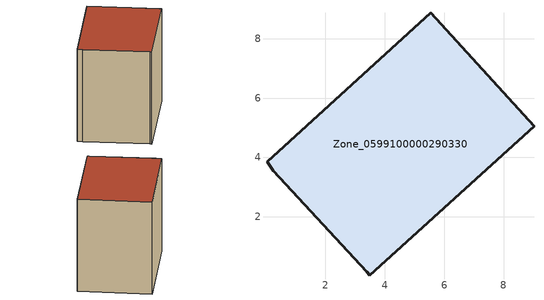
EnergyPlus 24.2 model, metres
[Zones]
Zone_0599100000290330
 floor ground (C_G): 5.55,8.87 9.02,5.05 3.5,0.03 3.39,0.15 0.25,3.55 0.03,3.85 z0
 wall outside (C_F): 9.02,5.05 5.55,8.87 0.03,3.85 0.25,3.55 3.39,0.15 3.5,0.03 9.02,5.05 z0:6.89
 roof outside (C_R): 3.5,0.03 9.02,5.05 5.55,8.87 0.03,3.85 0.25,3.55 3.39,0.15 z6.89
[BUILDING]
Pand.0599100000290330: North Axis=0; Terrain=City; Loads Convergence Tolerance Value=0.04; Temperature Convergence Tolerance Value=0.4; Solar Distribution=FullExterior; Maximum Number of Warmup Days=25; Minimum Number of Warmup Days=1
[Site:Location]
Rotterdam.The.Hague.AP_ZH_NLD Design_Conditions: Latitude=51.96; Longitude=4.45; Time Zone=1; Elevation=-4.5
[SITE:GROUNDTEMPERATURE:BUILDINGSURFACE]
18, 18, 18, 18, 18, 18, 18, 18, 18, 18, 18, 18
[MATERIAL] Thermal Absorptance=0.9; Solar Absorptance=0.7; Visible Absorptance=0.7
Name | Roughness | Thickness | Conductivity | Density | Specific Heat
G.TC.1946 | MediumSmooth | 0.15 | 1 | 540 | 1210
F.TC.1946 | Rough | 0.3 | 0.857143 | 1920 | 840
R.TC.1946 | MediumRough | 0.2 | 0.909091 | 1500 | 1000
[CONSTRUCTION]
C_G: G.TC.1946
C_F: F.TC.1946
C_R: R.TC.1946
[ZONE]
Zone_0599100000290330: Type=1; Multiplier=1; Ceiling Height=Autocalculate; Volume=Autocalculate; Floor Area=autocalculate; Part of Total Floor Area=Yes
[ZONEINFILTRATION:DESIGNFLOWRATE]
Infil_Zone_0599100000290330: Zone or ZoneList or Space or SpaceList=Zone_0599100000290330; Schedule=AlwaysOn; Design Flow Rate Calculation Method=Flow/Area; Flow Rate per Floor Area=0.003; Constant Term Coefficient=1; Temperature Term Coefficient=0; Velocity Term Coefficient=0; Velocity Squared Term Coefficient=0
[HVACTEMPLATE:ZONE:IDEALLOADSAIRSYSTEM]
Zone_0599100000290330: Maximum Heating Supply Air Temperature=50; Minimum Cooling Supply Air Temperature=13; Maximum Heating Supply Air Humidity Ratio=0.0156; Minimum Cooling Supply Air Humidity Ratio=0.0077; Heating Limit=NoLimit; Cooling Limit=NoLimit; Dehumidification Control Type=ConstantSensibleHeatRatio; Cooling Sensible Heat Ratio=0.7; Dehumidification Setpoint=60; Humidification Control Type=None; Humidification Setpoint=30; Outdoor Air Method=None; Outdoor Air Flow Rate per Person=0.00944; Outdoor Air Flow Rate per Zone Floor Area=0; Outdoor Air Flow Rate per Zone=0; Demand Controlled Ventilation Type=None; Outdoor Air Economizer Type=NoEconomizer; Heat Recovery Type=None; Sensible Heat Recovery Effectiveness=0.7; Latent Heat Recovery Effectiveness=0.65
[ZONECONTROL:THERMOSTAT]
ThermostatControl_Zone_0599100000290330: Zone or ZoneList=Zone_0599100000290330; Control Type Schedule=DualSetpointControlType; Control 1=Thermostat_Zone_0599100000290330; Temperature Difference Between Cutout And Setpoint=0
[THERMOSTATSETPOINT:DUALSETPOINT]
Thermostat_Zone_0599100000290330: Heating Setpoint Temperature Schedule=HeatingSetpoint_Zone_0599100000290330; Cooling Setpoint Temperature Schedule=CoolingSetpoint_Zone_0599100000290330
[SCHEDULE:COMPACT]
HeatingSetpoint_Zone_0599100000290330: Through: 12/31, For: AllDays, Until: 24:00, 21
CoolingSetpoint_Zone_0599100000290330: Through: 12/31, For: AllDays, Until: 24:00, 24
DualSetpointControlType: Through: 12/31, For: AllDays, Until: 24:00, 4
AlwaysOn: Through: 12/31, For: AllDays, Until: 24:00, 1
